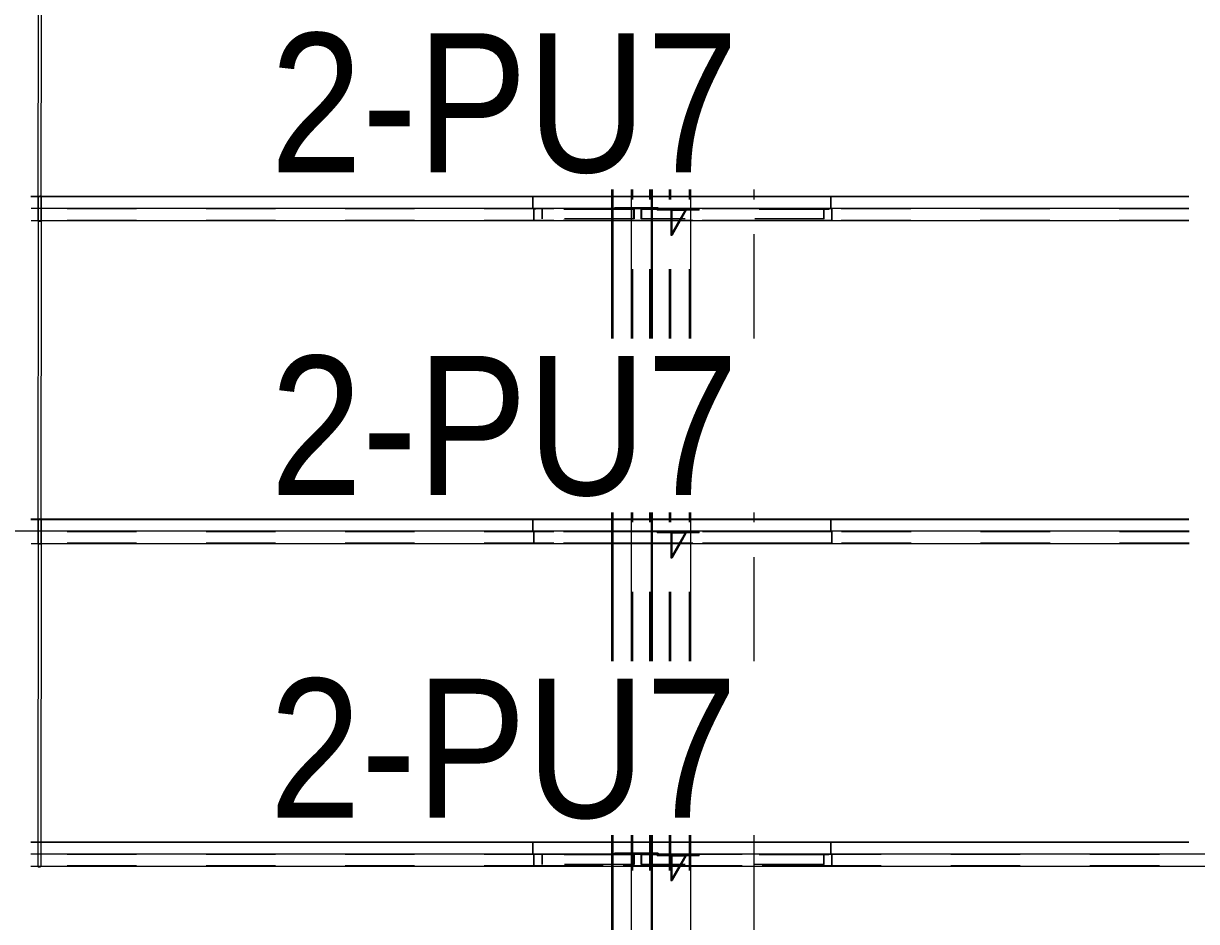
# Model space of a CAD drawing. Header units: millimetres. Extents: x -72 to 1100, y -472 to 348.
# Drawn here: x 203.78 to 237.52, y 26.68 to 52.52 of the extents above; entities that cross this region are included whole.
import ezdxf

# ---------------------------------------------------------------- set-up
doc = ezdxf.new("R2010")
doc.units = ezdxf.units.MM
for name, pattern in [('XKITLINE00', [0]), ('XKITLINE02', [4, 2, -2]), ('XKITLINE03', [6, 3, -1, 1, -1])]:
    doc.linetypes.add(name, pattern=pattern)
for name, color, linetype, lineweight in [('Part', 2, 'Continuous', 0), ('PartMark', 7, 'Continuous', 0), ('S-grid', 1, 'Continuous', 0)]:
    doc.layers.add(name, color=color, linetype=linetype, lineweight=lineweight)
doc.styles.add('ARIAL', font='ARIAL.TTF')

# ---------------------------------------------------------------- blocks, each defined once
blk = doc.blocks.new('*A65')
at = {"layer": 'Part', "color": 7, "linetype": 'XKITLINE02', "lineweight": 0}
for p, q in [((218.427, 47.536), (218.427, 47.179)), ((218.43, 47.536), (218.427, 47.536)), ((218.427, 47.523), (218.43, 47.523)), ((218.43, 47.523), (218.427, 47.523)), ((218.46, 47.191), (218.427, 47.191)), ((237.295, 47.179), (218.427, 47.179)), ((218.46, 47.179), (218.46, 46.847)), ((218.46, 46.847), (218.457, 46.847)), ((218.457, 46.847), (218.457, 46.834)), ((237.295, 46.847), (218.457, 46.847)), ((218.457, 46.834), (218.46, 46.834)), ((218.46, 46.834), (218.457, 46.834))]:
    blk.add_line(p, q, dxfattribs=at)
at = {"layer": 'Part', "color": 2, "linetype": 'XKITLINE00', "lineweight": 0}
for p, q in [((218.427, 47.191), (218.427, 47.523)), ((218.43, 47.523), (218.43, 47.536)), ((237.295, 47.536), (218.43, 47.536)), ((237.295, 47.523), (218.43, 47.523)), ((218.46, 46.834), (218.46, 47.191)), ((237.295, 47.191), (218.46, 47.191)), ((237.295, 46.834), (218.46, 46.834))]:
    blk.add_line(p, q, dxfattribs=at)
blk = doc.blocks.new('*A66')
at = {"layer": 'Part', "color": 7, "linetype": 'XKITLINE02', "lineweight": 0}
for p, q in [((218.427, 38.25), (218.427, 37.893)), ((218.43, 38.25), (218.427, 38.25)), ((218.427, 38.237), (218.43, 38.237)), ((218.43, 38.237), (218.427, 38.237)), ((218.46, 37.906), (218.427, 37.906)), ((237.305, 37.893), (218.427, 37.893)), ((218.46, 37.893), (218.46, 37.561)), ((218.46, 37.561), (218.457, 37.561)), ((218.457, 37.561), (218.457, 37.549)), ((237.305, 37.561), (218.457, 37.561)), ((218.457, 37.549), (218.46, 37.549)), ((218.46, 37.549), (218.457, 37.549))]:
    blk.add_line(p, q, dxfattribs=at)
at = {"layer": 'Part', "color": 2, "linetype": 'XKITLINE00', "lineweight": 0}
for p, q in [((218.427, 37.906), (218.427, 38.237)), ((218.43, 38.237), (218.43, 38.25)), ((237.295, 38.25), (218.43, 38.25)), ((237.295, 38.237), (218.43, 38.237)), ((218.46, 37.549), (218.46, 37.906)), ((237.305, 37.906), (218.46, 37.906)), ((237.305, 37.549), (218.46, 37.549))]:
    blk.add_line(p, q, dxfattribs=at)
blk = doc.blocks.new('*A67')
at = {"layer": 'Part', "color": 7, "linetype": 'XKITLINE02', "lineweight": 0}
for p, q in [((218.427, 28.964), (218.427, 28.607)), ((218.43, 28.964), (218.427, 28.964)), ((218.427, 28.951), (218.43, 28.951)), ((218.43, 28.951), (218.427, 28.951)), ((218.46, 28.62), (218.427, 28.62)), ((256.448, 28.607), (218.427, 28.607)), ((218.46, 28.607), (218.46, 28.276)), ((218.46, 28.276), (218.457, 28.276)), ((218.457, 28.276), (218.457, 28.263)), ((256.448, 28.276), (218.457, 28.276)), ((218.457, 28.263), (218.46, 28.263)), ((218.46, 28.263), (218.457, 28.263))]:
    blk.add_line(p, q, dxfattribs=at)
at = {"layer": 'Part', "color": 2, "linetype": 'XKITLINE00', "lineweight": 0}
for p, q in [((218.427, 28.62), (218.427, 28.951)), ((218.43, 28.951), (218.43, 28.964)), ((237.295, 28.964), (218.43, 28.964)), ((237.295, 28.951), (218.43, 28.951)), ((218.46, 28.263), (218.46, 28.62)), ((256.448, 28.62), (218.46, 28.62)), ((256.448, 28.263), (218.46, 28.263))]:
    blk.add_line(p, q, dxfattribs=at)
blk = doc.blocks.new('*A130')
at = {"layer": 'Part', "color": 7, "linetype": 'XKITLINE02', "lineweight": 0}
for p, q in [((220.78, 28.607), (220.78, 28.643)), ((221.504, 28.643), (220.78, 28.643)), ((221.504, 28.607), (220.78, 28.607)), ((221.031, 28.643), (221.031, 28.607)), ((221.158, 28.607), (221.158, 28.643)), ((221.303, 28.607), (221.303, 28.643)), ((221.504, 28.607), (221.504, 28.643))]:
    blk.add_line(p, q, dxfattribs=at)
blk = doc.blocks.new('*A131')
at = {"layer": 'Part', "color": 7, "linetype": 'XKITLINE02', "lineweight": 0}
for p, q in [((222.028, 28.643), (221.353, 28.643)), ((221.353, 28.607), (221.353, 28.643)), ((222.028, 28.607), (221.353, 28.607)), ((221.398, 28.607), (221.398, 28.643)), ((221.555, 28.607), (221.555, 28.643)), ((221.776, 28.607), (221.776, 28.643)), ((222.028, 28.643), (222.028, 28.607))]:
    blk.add_line(p, q, dxfattribs=at)
blk = doc.blocks.new('*A132')
at = {"layer": 'Part', "color": 7, "linetype": 'XKITLINE02', "lineweight": 0}
for p, q in [((221.337, 28.607), (218.495, 28.607)), ((218.495, 28.607), (218.495, 28.593)), ((221.326, 28.593), (218.495, 28.593)), ((218.697, 28.321), (218.697, 28.593)), ((218.707, 28.321), (218.707, 28.607)), ((221.124, 28.593), (221.124, 28.607)), ((221.326, 28.321), (221.326, 28.593)), ((221.337, 28.607), (221.337, 28.321)), ((221.337, 28.321), (218.697, 28.321))]:
    blk.add_line(p, q, dxfattribs=at)
blk = doc.blocks.new('*A133')
at = {"layer": 'Part', "color": 7, "linetype": 'XKITLINE02', "lineweight": 0}
for p, q in [((226.941, 28.607), (221.541, 28.607)), ((221.541, 28.321), (221.541, 28.607)), ((226.941, 28.593), (221.548, 28.593)), ((221.548, 28.593), (221.548, 28.321)), ((221.682, 28.593), (221.682, 28.607)), ((226.801, 28.321), (226.801, 28.607)), ((226.808, 28.321), (226.808, 28.593)), ((226.941, 28.607), (226.941, 28.593)), ((221.548, 28.321), (221.541, 28.321)), ((226.808, 28.321), (221.541, 28.321))]:
    blk.add_line(p, q, dxfattribs=at)
blk = doc.blocks.new('*A134')
at = {"layer": 'Part', "color": 7, "linetype": 'XKITLINE02', "lineweight": 0}
for p, q in [((204.2, 38.256), (204.199, 37.541)), ((204.2, 38.256), (204.215, 38.258)), ((204.209, 38.254), (204.2, 38.256)), ((204.238, 38.253), (204.209, 38.254)), ((204.215, 38.258), (204.246, 38.259)), ((204.27, 38.253), (204.238, 38.253)), ((204.275, 38.257), (204.246, 38.259)), ((204.285, 38.255), (204.27, 38.253)), ((204.285, 37.906), (204.284, 37.549)), ((204.189, 28.62), (204.188, 28.263)), ((204.274, 28.62), (204.274, 28.263))]:
    blk.add_line(p, q, dxfattribs=at)
at = {"layer": 'Part', "color": 2, "linetype": 'XKITLINE00', "lineweight": 0}
for p, q in [((204.275, 38.257), (204.275, 38.257)), ((204.275, 38.257), (204.285, 38.255)), ((204.285, 38.255), (204.285, 37.906)), ((204.199, 37.541), (204.189, 28.62)), ((204.284, 37.549), (204.274, 28.62)), ((204.188, 28.258), (204.188, 28.263)), ((204.204, 28.26), (204.188, 28.258)), ((204.188, 28.258), (204.198, 28.255)), ((204.198, 28.255), (204.227, 28.254)), ((204.235, 28.26), (204.204, 28.26)), ((204.227, 28.254), (204.259, 28.255)), ((204.264, 28.259), (204.235, 28.26)), ((204.259, 28.255), (204.274, 28.257)), ((204.274, 28.257), (204.264, 28.259)), ((204.274, 28.257), (204.274, 28.263))]:
    blk.add_line(p, q, dxfattribs=at)
blk = doc.blocks.new('*A135')
at = {"layer": 'Part', "color": 7, "linetype": 'XKITLINE02', "lineweight": 0}
for p, q in [((220.78, 47.179), (220.78, 47.214)), ((221.504, 47.214), (220.78, 47.214)), ((221.504, 47.179), (220.78, 47.179)), ((221.031, 47.214), (221.031, 47.179)), ((221.158, 47.179), (221.158, 47.214)), ((221.303, 47.179), (221.303, 47.214)), ((221.504, 47.179), (221.504, 47.214))]:
    blk.add_line(p, q, dxfattribs=at)
blk = doc.blocks.new('*A136')
at = {"layer": 'Part', "color": 7, "linetype": 'XKITLINE02', "lineweight": 0}
for p, q in [((222.028, 47.214), (221.353, 47.214)), ((221.353, 47.179), (221.353, 47.214)), ((222.028, 47.179), (221.353, 47.179)), ((221.398, 47.179), (221.398, 47.214)), ((221.555, 47.179), (221.555, 47.214)), ((221.776, 47.179), (221.776, 47.214)), ((222.028, 47.214), (222.028, 47.179))]:
    blk.add_line(p, q, dxfattribs=at)
blk = doc.blocks.new('*A137')
at = {"layer": 'Part', "color": 7, "linetype": 'XKITLINE02', "lineweight": 0}
for p, q in [((221.337, 47.179), (218.495, 47.179)), ((218.495, 47.179), (218.495, 47.164)), ((221.326, 47.164), (218.495, 47.164)), ((218.697, 46.893), (218.697, 47.164)), ((218.707, 46.893), (218.707, 47.179)), ((221.124, 47.164), (221.124, 47.179)), ((221.326, 46.893), (221.326, 47.164)), ((221.337, 47.179), (221.337, 46.893)), ((221.337, 46.893), (218.697, 46.893))]:
    blk.add_line(p, q, dxfattribs=at)
blk = doc.blocks.new('*A138')
at = {"layer": 'Part', "color": 7, "linetype": 'XKITLINE02', "lineweight": 0}
for p, q in [((226.941, 47.179), (221.541, 47.179)), ((221.541, 46.893), (221.541, 47.179)), ((226.941, 47.164), (221.548, 47.164)), ((221.548, 47.164), (221.548, 46.893)), ((221.682, 47.164), (221.682, 47.179)), ((226.801, 46.893), (226.801, 47.179)), ((226.808, 46.893), (226.808, 47.164)), ((226.941, 47.179), (226.941, 47.164)), ((221.548, 46.893), (221.541, 46.893)), ((226.808, 46.893), (221.541, 46.893))]:
    blk.add_line(p, q, dxfattribs=at)
blk = doc.blocks.new('*A139')
at = {"layer": 'Part', "color": 7, "linetype": 'XKITLINE02', "lineweight": 0}
for p, q in [((223.207, 47.179), (222.004, 47.179)), ((222.004, 47.179), (222.004, 47.143)), ((223.207, 47.143), (222.004, 47.143)), ((222.25, 47.143), (222.25, 47.179)), ((222.278, 47.143), (222.278, 47.179)), ((222.824, 47.179), (222.824, 47.143)), ((223.172, 47.143), (223.172, 47.179)), ((223.207, 47.143), (223.207, 47.179))]:
    blk.add_line(p, q, dxfattribs=at)
blk = doc.blocks.new('*A140')
at = {"layer": 'Part', "color": 7, "linetype": 'XKITLINE02', "lineweight": 0}
for p, q in [((222.399, 47.143), (222.399, 46.834)), ((222.804, 47.143), (222.399, 47.143)), ((222.399, 47.143), (222.43, 47.143)), ((222.43, 46.429), (222.43, 47.143)), ((222.43, 47.143), (222.836, 47.143)), ((222.804, 47.143), (222.629, 46.834)), ((222.836, 47.143), (222.661, 46.834)), ((222.804, 47.143), (222.836, 47.143))]:
    blk.add_line(p, q, dxfattribs=at)
at = {"layer": 'Part', "color": 2, "linetype": 'XKITLINE00', "lineweight": 0}
for p, q in [((222.399, 46.834), (222.399, 46.429)), ((222.629, 46.834), (222.399, 46.429)), ((222.661, 46.834), (222.43, 46.429)), ((222.399, 46.429), (222.43, 46.429))]:
    blk.add_line(p, q, dxfattribs=at)
blk = doc.blocks.new('*A141')
at = {"layer": 'Part', "color": 7, "linetype": 'XKITLINE02', "lineweight": 0}
for p, q in [((204.2, 47.542), (204.199, 46.827)), ((204.2, 47.542), (204.215, 47.544)), ((204.209, 47.539), (204.2, 47.542)), ((204.238, 47.538), (204.209, 47.539)), ((204.215, 47.544), (204.246, 47.544)), ((204.27, 47.539), (204.238, 47.538)), ((204.275, 47.543), (204.246, 47.544)), ((204.285, 47.541), (204.27, 47.539)), ((204.285, 47.191), (204.284, 46.834)), ((204.189, 37.906), (204.188, 37.549)), ((204.274, 37.906), (204.274, 37.549))]:
    blk.add_line(p, q, dxfattribs=at)
at = {"layer": 'Part', "color": 2, "linetype": 'XKITLINE00', "lineweight": 0}
for p, q in [((204.275, 47.543), (204.275, 47.543)), ((204.275, 47.543), (204.285, 47.541)), ((204.285, 47.541), (204.285, 47.191)), ((204.199, 46.827), (204.189, 37.906)), ((204.284, 46.834), (204.274, 37.906)), ((204.188, 37.543), (204.188, 37.549)), ((204.204, 37.545), (204.188, 37.543)), ((204.188, 37.543), (204.198, 37.541)), ((204.198, 37.541), (204.227, 37.54)), ((204.235, 37.546), (204.204, 37.545)), ((204.227, 37.54), (204.259, 37.541)), ((204.264, 37.545), (204.235, 37.546)), ((204.259, 37.541), (204.274, 37.543)), ((204.274, 37.543), (204.264, 37.545)), ((204.274, 37.543), (204.274, 37.549))]:
    blk.add_line(p, q, dxfattribs=at)
blk = doc.blocks.new('*A142')
at = {"layer": 'Part', "color": 7, "linetype": 'XKITLINE02', "lineweight": 0}
for p, q in [((204.2, 56.827), (204.199, 56.116)), ((204.2, 56.827), (204.215, 56.829)), ((204.209, 56.825), (204.2, 56.827)), ((204.238, 56.824), (204.209, 56.825)), ((204.215, 56.829), (204.246, 56.83)), ((204.27, 56.825), (204.238, 56.824)), ((204.275, 56.829), (204.246, 56.83)), ((204.285, 56.827), (204.27, 56.825)), ((204.285, 56.477), (204.284, 56.12)), ((204.199, 56.116), (204.199, 56.113)), ((204.189, 47.191), (204.188, 46.834)), ((204.274, 47.191), (204.274, 46.834))]:
    blk.add_line(p, q, dxfattribs=at)
at = {"layer": 'Part', "color": 2, "linetype": 'XKITLINE00', "lineweight": 0}
for p, q in [((204.275, 56.829), (204.275, 56.829)), ((204.275, 56.829), (204.285, 56.827)), ((204.285, 56.827), (204.285, 56.477)), ((204.199, 56.113), (204.189, 47.191)), ((204.284, 56.12), (204.274, 47.191)), ((204.188, 46.829), (204.188, 46.834)), ((204.204, 46.831), (204.188, 46.829)), ((204.188, 46.829), (204.198, 46.827)), ((204.198, 46.827), (204.227, 46.826)), ((204.235, 46.832), (204.204, 46.831)), ((204.227, 46.826), (204.259, 46.826)), ((204.264, 46.831), (204.235, 46.832)), ((204.259, 46.826), (204.274, 46.828)), ((204.274, 46.828), (204.264, 46.831)), ((204.274, 46.828), (204.274, 46.834))]:
    blk.add_line(p, q, dxfattribs=at)
blk = doc.blocks.new('*A300')
at = {"layer": 'S-grid', "color": 1, "linetype": 'XKITLINE03', "lineweight": 0}
for p, q in [((224.792, 43.45), (224.792, 47.736)), ((224.792, 34.164), (224.792, 38.45)), ((224.792, -15.75), (224.792, 29.164))]:
    blk.add_line(p, q, dxfattribs=at)
blk = doc.blocks.new('*A310')
at = {"layer": 'Part', "color": 2, "linetype": 'XKITLINE00', "lineweight": 0}
for p, q in [((204, 47.536), (203.989, 47.536)), ((204, 47.523), (203.989, 47.523)), ((204.189, 47.536), (204, 47.536)), ((204.189, 47.523), (204, 47.523)), ((226.998, 47.536), (204.285, 47.536)), ((226.998, 47.523), (204.285, 47.523)), ((226.996, 47.191), (226.996, 47.523)), ((226.998, 47.523), (226.998, 47.536)), ((227.029, 47.191), (203.999, 47.191)), ((227.029, 47.191), (227.029, 46.834)), ((227.029, 46.834), (203.999, 46.834))]:
    blk.add_line(p, q, dxfattribs=at)
at = {"layer": 'Part', "color": 7, "linetype": 'XKITLINE02', "lineweight": 0}
for p, q in [((204, 47.536), (203.989, 47.536)), ((204, 47.523), (203.989, 47.523)), ((204.285, 47.536), (204, 47.536)), ((204.285, 47.523), (204, 47.523)), ((226.995, 47.536), (226.995, 47.179)), ((227.028, 47.179), (203.999, 47.179)), ((227.028, 46.847), (227.028, 47.179)), ((227.028, 46.847), (203.999, 46.847)), ((227.026, 46.834), (227.026, 46.847))]:
    blk.add_line(p, q, dxfattribs=at)
blk = doc.blocks.new('*A311')
at = {"layer": 'Part', "color": 2, "linetype": 'XKITLINE00', "lineweight": 0}
for p, q in [((204.189, 38.25), (203.989, 38.25)), ((204.189, 38.237), (203.989, 38.237)), ((226.998, 38.25), (204.285, 38.25)), ((226.998, 38.237), (204.285, 38.237)), ((226.996, 37.906), (226.996, 38.237)), ((226.998, 38.237), (226.998, 38.25)), ((227.029, 37.906), (184.836, 37.906)), ((227.029, 37.906), (227.029, 37.549)), ((227.029, 37.549), (203.999, 37.549))]:
    blk.add_line(p, q, dxfattribs=at)
at = {"layer": 'Part', "color": 7, "linetype": 'XKITLINE02', "lineweight": 0}
for p, q in [((204.285, 38.25), (203.989, 38.25)), ((204.285, 38.237), (203.989, 38.237)), ((226.995, 38.25), (226.995, 37.893)), ((227.028, 37.893), (184.836, 37.893)), ((227.028, 37.561), (227.028, 37.893)), ((227.028, 37.561), (203.999, 37.561)), ((227.026, 37.549), (227.026, 37.561))]:
    blk.add_line(p, q, dxfattribs=at)
blk = doc.blocks.new('*A312')
at = {"layer": 'Part', "color": 2, "linetype": 'XKITLINE00', "lineweight": 0}
for p, q in [((204.189, 28.964), (203.989, 28.964)), ((204.189, 28.951), (203.989, 28.951)), ((226.998, 28.964), (204.275, 28.964)), ((226.998, 28.951), (204.275, 28.951)), ((226.996, 28.62), (226.996, 28.951)), ((226.998, 28.951), (226.998, 28.964)), ((227.029, 28.62), (203.989, 28.62)), ((227.029, 28.62), (227.029, 28.263)), ((227.029, 28.263), (203.988, 28.263))]:
    blk.add_line(p, q, dxfattribs=at)
at = {"layer": 'Part', "color": 7, "linetype": 'XKITLINE02', "lineweight": 0}
for p, q in [((204.275, 28.964), (203.989, 28.964)), ((204.275, 28.951), (203.989, 28.951)), ((226.995, 28.964), (226.995, 28.607)), ((227.028, 28.607), (203.989, 28.607)), ((227.028, 28.276), (227.028, 28.607)), ((227.028, 28.276), (203.988, 28.276)), ((227.026, 28.263), (227.026, 28.276))]:
    blk.add_line(p, q, dxfattribs=at)
blk = doc.blocks.new('*A315')
at = {"layer": 'Part', "color": 2, "linetype": 'XKITLINE00', "lineweight": 0}
for p, q in [((220.689, 47.736), (220.689, 47.536)), ((220.726, 47.736), (220.726, 47.536)), ((221.256, 47.736), (221.256, 47.536)), ((221.826, 47.736), (221.826, 47.536)), ((221.862, 47.736), (221.862, 47.536)), ((222.966, 47.736), (222.966, 47.536)), ((220.689, 46.834), (220.689, 43.45)), ((220.726, 46.834), (220.726, 43.45)), ((221.256, 46.834), (221.256, 43.45)), ((221.826, 46.834), (221.826, 43.45)), ((221.862, 46.834), (221.862, 43.45)), ((222.966, 46.834), (222.966, 43.45)), ((220.689, 38.45), (220.689, 38.25)), ((220.726, 38.45), (220.726, 38.25)), ((221.256, 38.45), (221.256, 38.25)), ((221.826, 38.45), (221.826, 38.25)), ((221.862, 38.45), (221.862, 38.25)), ((222.966, 38.45), (222.966, 38.25)), ((220.689, 37.549), (220.689, 34.164)), ((220.726, 37.549), (220.726, 34.164)), ((221.256, 37.549), (221.256, 34.164)), ((221.826, 37.549), (221.826, 34.164)), ((221.862, 37.549), (221.862, 34.164)), ((222.966, 37.549), (222.966, 34.164)), ((220.689, 29.164), (220.689, 28.964)), ((220.726, 29.164), (220.726, 28.964)), ((221.256, 29.164), (221.256, 28.964)), ((221.826, 29.164), (221.826, 28.964)), ((221.862, 29.164), (221.862, 28.964)), ((222.966, 29.164), (222.966, 28.964)), ((220.689, 28.263), (220.689, 0.143)), ((220.726, 28.263), (220.726, 0.143)), ((221.256, 28.263), (221.256, 0.143)), ((221.826, 28.263), (221.826, 0.143)), ((221.862, 28.263), (221.862, 0.143)), ((222.966, 28.263), (222.966, 0.143))]:
    blk.add_line(p, q, dxfattribs=at)
at = {"layer": 'Part', "color": 7, "linetype": 'XKITLINE02', "lineweight": 0}
for p, q in [((221.3, 43.45), (221.3, 47.736)), ((221.793, 43.45), (221.793, 47.736)), ((221.83, 43.45), (221.83, 47.736)), ((222.355, 43.45), (222.355, 47.736)), ((222.4, 43.45), (222.4, 47.736)), ((222.929, 43.45), (222.929, 47.736)), ((220.689, 47.536), (220.689, 46.834)), ((220.726, 47.536), (220.726, 46.834)), ((221.256, 47.536), (221.256, 46.834)), ((221.826, 47.536), (221.826, 46.834)), ((221.862, 47.536), (221.862, 46.834)), ((222.966, 47.536), (222.966, 46.834)), ((220.689, 38.25), (220.689, 37.549)), ((220.726, 38.25), (220.726, 37.549)), ((221.256, 38.25), (221.256, 37.549)), ((221.3, 34.164), (221.3, 38.45)), ((221.793, 34.164), (221.793, 38.45)), ((221.826, 38.25), (221.826, 37.549)), ((221.83, 34.164), (221.83, 38.45)), ((221.862, 38.25), (221.862, 37.549)), ((222.355, 34.164), (222.355, 38.45)), ((222.4, 34.164), (222.4, 38.45)), ((222.929, 34.164), (222.929, 38.45)), ((222.966, 38.25), (222.966, 37.549)), ((221.3, 0.143), (221.3, 29.164)), ((221.793, 0.143), (221.793, 29.164)), ((221.83, 0.143), (221.83, 29.164)), ((222.355, 0.143), (222.355, 29.164)), ((222.4, 0.143), (222.4, 29.164)), ((222.929, 0.143), (222.929, 29.164)), ((220.689, 28.964), (220.689, 28.263)), ((220.726, 28.964), (220.726, 28.263)), ((221.256, 28.964), (221.256, 28.263)), ((221.826, 28.964), (221.826, 28.263)), ((221.862, 28.964), (221.862, 28.263)), ((222.966, 28.964), (222.966, 28.263))]:
    blk.add_line(p, q, dxfattribs=at)
blk = doc.blocks.new('*A317')
at = {"layer": 'Part', "color": 7, "linetype": 'XKITLINE02', "lineweight": 0}
for p, q in [((223.207, 37.893), (222.004, 37.893)), ((222.004, 37.893), (222.004, 37.857)), ((223.207, 37.857), (222.004, 37.857)), ((222.25, 37.857), (222.25, 37.893)), ((222.278, 37.857), (222.278, 37.893)), ((222.824, 37.893), (222.824, 37.857)), ((223.172, 37.857), (223.172, 37.893)), ((223.207, 37.857), (223.207, 37.893))]:
    blk.add_line(p, q, dxfattribs=at)
blk = doc.blocks.new('*A318')
at = {"layer": 'Part', "color": 7, "linetype": 'XKITLINE02', "lineweight": 0}
for p, q in [((222.399, 37.857), (222.399, 37.549)), ((222.804, 37.857), (222.399, 37.857)), ((222.399, 37.857), (222.43, 37.857)), ((222.43, 37.143), (222.43, 37.857)), ((222.43, 37.857), (222.836, 37.857)), ((222.804, 37.857), (222.629, 37.549)), ((222.836, 37.857), (222.661, 37.549)), ((222.804, 37.857), (222.836, 37.857))]:
    blk.add_line(p, q, dxfattribs=at)
at = {"layer": 'Part', "color": 2, "linetype": 'XKITLINE00', "lineweight": 0}
for p, q in [((222.399, 37.549), (222.399, 37.143)), ((222.629, 37.549), (222.399, 37.143)), ((222.661, 37.549), (222.43, 37.143)), ((222.399, 37.143), (222.43, 37.143))]:
    blk.add_line(p, q, dxfattribs=at)
blk = doc.blocks.new('*A319')
at = {"layer": 'Part', "color": 7, "linetype": 'XKITLINE02', "lineweight": 0}
for p, q in [((223.207, 28.607), (222.004, 28.607)), ((222.004, 28.607), (222.004, 28.571)), ((223.207, 28.571), (222.004, 28.571)), ((222.25, 28.571), (222.25, 28.607)), ((222.278, 28.571), (222.278, 28.607)), ((222.824, 28.607), (222.824, 28.571)), ((223.172, 28.571), (223.172, 28.607)), ((223.207, 28.571), (223.207, 28.607))]:
    blk.add_line(p, q, dxfattribs=at)
blk = doc.blocks.new('*A320')
at = {"layer": 'Part', "color": 7, "linetype": 'XKITLINE02', "lineweight": 0}
for p, q in [((222.399, 28.571), (222.399, 28.263)), ((222.804, 28.571), (222.399, 28.571)), ((222.399, 28.571), (222.43, 28.571)), ((222.43, 27.857), (222.43, 28.571)), ((222.43, 28.571), (222.836, 28.571)), ((222.804, 28.571), (222.629, 28.263)), ((222.836, 28.571), (222.661, 28.263)), ((222.804, 28.571), (222.836, 28.571))]:
    blk.add_line(p, q, dxfattribs=at)
at = {"layer": 'Part', "color": 2, "linetype": 'XKITLINE00', "lineweight": 0}
for p, q in [((222.399, 28.263), (222.399, 27.857)), ((222.629, 28.263), (222.399, 27.857)), ((222.661, 28.263), (222.43, 27.857)), ((222.399, 27.857), (222.43, 27.857))]:
    blk.add_line(p, q, dxfattribs=at)
blk = doc.blocks.new('*A1010')
at = {"layer": 'PartMark', "color": 3, "style": 'ARIAL', "width": 0.85}
blk.add_text('2-PU7', height=4, dxfattribs=at).set_placement((210.876, 48.236))
blk = doc.blocks.new('*A1011')
at = {"layer": 'PartMark', "color": 3, "style": 'ARIAL', "width": 0.85}
blk.add_text('2-PU7', height=4, dxfattribs=at).set_placement((210.876, 38.95))
blk = doc.blocks.new('*A1013')
at = {"layer": 'PartMark', "color": 3, "style": 'ARIAL', "width": 0.85}
blk.add_text('2-PU7', height=4, dxfattribs=at).set_placement((210.847, 29.664))

msp = doc.modelspace()

# ---------------------------------------------------------------- block references
at = {"lineweight": 0}
for name in ['*A300', '*A315', '*A142', '*A1010', '*A310', '*A141', '*A65', '*A137', '*A135', '*A136', '*A138', '*A139', '*A140', '*A1011', '*A311', '*A134', '*A66', '*A317', '*A318', '*A1013', '*A312', '*A67', '*A132', '*A130', '*A131', '*A133', '*A319', '*A320']:
    msp.add_blockref(name, (0, 0), dxfattribs=at)

doc.saveas('drawing.dxf')
